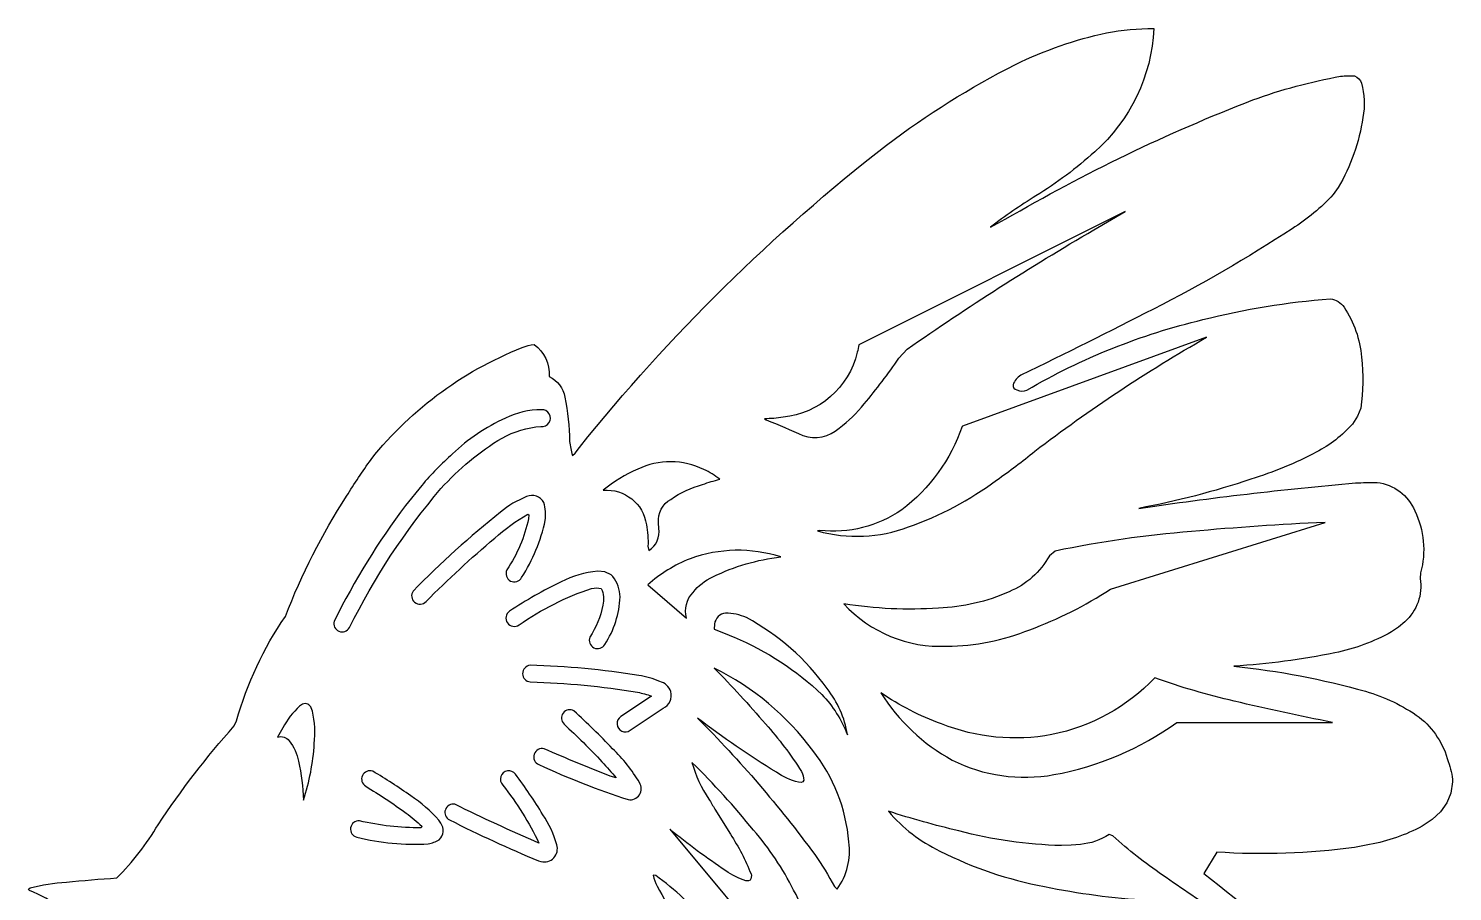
# Model space of a CAD drawing. Extents: x 1.2 to 67.4, y 0.4 to 30.3.
# Drawn here: x 56.73 to 67.42, y 23.81 to 30.28 of the extents above; entities that cross this region are included whole.
import ezdxf

# ---------------------------------------------------------------- set-up
doc = ezdxf.new("R2010")
doc.units = 0
doc.linetypes.add('0', pattern=[0])
doc.layers.add('1', color=7, linetype='0')

msp = doc.modelspace()

# ---------------------------------------------------------------- linework, layer by layer
at = {"layer": '1'}
msp.add_lwpolyline([(56.970703, 23.680832, 0.075893), (56.735909, 23.814011), (56.729309, 23.820251), (56.731461, 23.826447), (56.74157, 23.832581, -0.047587), (57.013649, 23.876846, -0.008581), (57.392403, 23.907867, 0.062507), (57.702126, 24.30748, -0.035478), (58.273277, 25.048096), (58.291481, 25.08696, -0.082468), (58.657387, 25.87027, -0.050636), (59.116547, 26.772367, -0.01484), (59.300797, 27.048111, -0.136585), (60.479012, 27.903687), (60.502193, 27.908522), (60.525719, 27.911209, -0.253747), (60.636848, 27.670044, -0.243409), (60.756081, 27.515549, -0.036829), (60.791134, 27.183619, 0.036979), (60.811745, 27.078506), (60.832031, 27.094986), (60.864014, 27.137833, -0.058481), (63.168846, 29.406603, -0.043875), (64.137276, 30.011713, -0.058076), (64.821075, 30.250025, -0.048266), (65.175346, 30.281479, -0.204067), (64.731598, 29.356611, -0.046996), (64.290932, 29.026169, 0.023827), (63.949493, 28.790756), (64.060844, 28.849913, -0.039997), (65.918114, 29.745226, -0.042211), (66.577454, 29.923695, -0.04282), (66.682747, 29.925238, -0.262183), (66.733719, 29.87114, -0.118363), (66.745171, 29.613892, -0.094722), (66.559036, 29.087524), (66.522552, 29.035263, -0.062669), (66.2136, 28.77858, -0.027418), (65.173035, 28.176743, -0.005142), (64.177673, 27.679352, 0.171365), (64.118866, 27.608835, 0.389101), (64.148186, 27.569717, 0.222848), (64.22332, 27.568665, -0.073286), (65.543015, 28.097115, -0.042119), (66.500755, 28.25383, -0.216129), (66.603233, 28.190231, -0.130881), (66.73349, 27.814651, -0.064236), (66.728622, 27.432404), (66.705109, 27.371948), (66.666786, 27.31369, -0.095978), (66.395012, 27.103668, -0.047733), (65.903542, 26.899122, -0.034493), (65.063499, 26.681107, -0.014975), (66.689514, 26.8713, -0.01178), (66.851974, 26.876204, -0.268603), (67.134033, 26.662329, -0.180563), (67.178085, 26.197479), (67.175575, 26.154007, -0.253252), (67.059792, 25.830811), (67.012573, 25.790787), (66.958923, 25.754227, -0.079623), (66.534492, 25.597412, -0.035987), (65.777122, 25.497223, -0.041343), (66.764511, 25.308804, -0.08206), (67.167664, 25.11429, -0.157838), (67.385376, 24.780951, -0.081299), (67.417427, 24.628357), (67.4049, 24.545258), (67.374062, 24.471008), (67.326698, 24.405121), (67.264595, 24.347107), (67.189514, 24.296494, -0.078201), (66.795082, 24.158417), (66.681839, 24.137589, -0.052316), (65.64724, 24.102386), (65.549973, 23.940325, -0.003527), (66.463997, 23.219189, -0.0804)], format="xyb", dxfattribs=at)
for points in [[(62.949516, 27.851791, -0.318086), (62.393486, 27.364298, -0.036896), (62.254585, 27.353256), (62.266464, 27.344543, -0.012665), (62.542145, 27.228451, 0.275014), (62.814129, 27.283474, 0.065061), (63.00164, 27.464584, 0.025423), (63.262772, 27.808533), (63.324402, 27.87532, -0.020505), (64.725227, 28.770233), (64.959999, 28.908493), (62.960403, 27.908691, -0.032312)], [(63.738556, 27.297729), (63.737663, 27.295975, -0.148497), (63.283379, 26.670103, -0.182768), (62.667931, 26.515121), (62.651909, 26.511902, 0.160395), (63.334297, 26.541958, 0.076795), (63.995674, 26.892889, 0.01813), (64.281776, 27.109955, -0.03339), (65.571518, 27.964249)], [(59.138794, 25.786362, -0.061107), (59.825165, 26.829021, -0.07309), (60.283627, 27.208893, -0.102523), (60.574753, 27.296085, 1.116419), (60.578865, 27.421021, 0.116228), (60.309242, 27.357487, 0.085012), (59.911209, 27.090071, 0.035327), (59.680908, 26.852783), (59.559036, 26.702942, 0.045393), (59.024181, 25.834717, 0.906444)], [(61.79892, 26.972733, 0.228119), (61.301998, 26.975286, 0.073969), (61.043251, 26.816376, -0.399832), (61.366734, 26.558504, -0.066163), (61.378273, 26.397797), (61.385658, 26.364761, 0.305263), (61.460396, 26.530838), (61.457848, 26.573456, -0.290121), (61.550129, 26.748711, -0.083254), (61.789257, 26.860809, -0.017625), (61.917503, 26.899643, 0.047584)], [(60.228455, 26.457474, -0.051323), (60.477692, 26.637772), (60.485344, 26.632492), (60.482529, 26.603348, -0.09361), (60.320015, 26.21965, 0.988367), (60.430832, 26.161575, 0.087734), (60.607796, 26.590754, 0.103892), (60.596764, 26.724472, 0.39749), (60.46817, 26.76886, 0.082212), (60.273026, 26.653015, 0.031297), (59.616409, 26.060852, 0.937462), (59.713104, 25.981995, -0.021167)], [(65.458176, 26.507309, 0.0312), (64.436127, 26.360764), (64.391327, 26.325546, -0.170373), (64.089417, 26.055685, -0.096741), (63.559311, 25.932655, -0.056688), (62.849289, 25.964249, 0.22169), (63.621174, 25.646887, 0.094291), (64.244354, 25.770657, 0.057977), (64.850418, 26.075714), (66.460403, 26.575363, 0.011703)], [(61.667389, 25.858109, -0.258228), (61.717564, 26.050526, -0.119854), (61.866463, 26.167715, -0.085261), (62.375877, 26.316254, 0.16578), (61.694447, 26.30304, 0.085756), (61.376617, 26.107178)], [(60.339706, 25.908968, 0.99732), (60.411423, 25.806564, -0.071052), (60.956139, 26.080786, -0.098607), (61.028152, 26.079971, -0.167628), (61.039425, 25.953596, -0.100862), (60.943115, 25.715349, 0.943987), (61.055389, 25.660583, 0.133896), (61.170189, 26.016596, 0.158527), (61.115124, 26.169886, 0.134412), (61.054314, 26.203506), (61.002045, 26.209183, 0.094528), (60.727638, 26.128998, 0.037308)], [(62.025185, 25.713882, -0.090168), (62.684334, 25.284496, -0.09806), (62.875946, 24.982788, 0.13049), (62.722893, 25.328856, 0.115975), (62.117718, 25.860947, 0.098882), (61.961727, 25.895826, 0.357385), (61.878967, 25.812363), (61.875839, 25.774536, -0.018066)], [(61.550735, 25.305832, 0.246763), (61.467133, 25.381767, 0.066154), (61.311493, 25.427109, 0.034745), (60.494133, 25.503428, 0.90983), (60.495605, 25.378876, -0.034769), (61.301193, 25.301834, -0.028022), (61.40551, 25.272186), (61.174988, 25.1185, 1.027832), (61.246132, 25.015686), (61.493797, 25.180801, 0.35281)], [(62.261215, 25.063324, -0.043283), (62.531609, 24.705849, -0.102083), (62.547867, 24.641052), (62.541534, 24.629944), (62.528336, 24.624603), (62.507782, 24.625534, -0.07689), (62.342613, 24.700516, -0.02626), (61.751572, 25.10704, -0.037563), (62.630756, 24.083673, -0.026142), (62.778694, 23.843079), (62.799179, 23.823959, 0.190695), (62.886696, 24.177996, 0.148372), (62.615665, 24.863869, 0.1193), (61.875839, 25.482834, -0.015441)], [(65.779671, 25.234894, -0.028698), (65.182617, 25.408691, -0.152615), (64.410332, 24.98329, -0.140007), (63.581352, 25.063698, -0.065004), (63.127068, 25.297592, 0.128938), (63.661556, 24.792629, 0.163581), (64.425179, 24.683182, 0.11178), (65.349289, 25.075363), (66.515961, 25.075363, -0.011999)], [(58.874176, 24.914963, 0.08114), (58.861229, 25.158493), (58.851593, 25.183182, 0.468568), (58.787163, 25.21106), (58.763962, 25.196869, 0.086151), (58.63913, 25.034637), (58.599289, 24.964249, -0.329285), (58.686096, 24.936478, -0.127298), (58.756073, 24.783447, -0.048269), (58.793739, 24.492035, 0.063536)], [(61.033592, 24.779419, -0.014686), (61.140701, 24.6595), (61.096115, 24.672745, -0.011197), (60.600105, 24.876499, 0.936281), (60.560219, 24.75827, 0.029186), (61.230343, 24.495417, 0.650914), (61.315224, 24.623234, 0.070324), (61.112869, 24.877487, 0.017458), (60.823555, 25.161957, 0.89051), (60.749634, 25.06218, -0.015273)], [(59.563118, 24.394394, -0.027146), (59.682098, 24.296814), (59.675789, 24.284851, -0.061692), (59.213825, 24.336723, 0.920057), (59.193756, 24.213745, 0.074589), (59.729687, 24.163696, 0.09031), (59.811462, 24.194916, 0.389543), (59.823708, 24.319519), (59.809456, 24.340668, 0.069811), (59.597885, 24.523727, 0.021597), (59.313889, 24.70804, 0.910988), (59.260094, 24.59584, -0.023072)], [(60.384388, 24.686419, 1.073159), (60.289291, 24.604858, -0.05376), (60.560951, 24.169449, -0.012965), (59.929634, 24.460676, 0.876734), (59.889481, 24.34346, 0.018676), (60.557999, 24.036041), (60.575539, 24.032314, 0.601715), (60.693947, 24.156403, 0.0832), (60.590523, 24.381897, 0.022822)], [(61.881256, 24.424728), (61.997337, 24.235809, -0.052467), (62.152382, 23.937685, -0.211133), (62.14666, 23.890549), (62.133545, 23.885452), (62.114052, 23.886566, -0.082305), (61.963226, 23.961731, -0.0264), (61.543343, 24.273331), (62.37606, 23.274324, 0.385368), (62.557095, 23.531528, 0.11695), (62.472233, 23.816875, 0.061135), (62.171776, 24.266193, 0.028464), (61.709152, 24.774414, 0.082585), (61.836285, 24.499798, 0.006011)], [(65.240715, 23.929428, -0.033579), (64.868874, 24.222961), (64.839684, 24.234436, -0.126179), (64.624039, 24.159637), (64.555107, 24.153122), (64.481636, 24.150726, -0.057475), (63.711227, 24.261, -0.019792), (63.184006, 24.408234, 0.108211), (63.570534, 24.109873, 0.072523), (64.353958, 23.844006, 0.037512), (65.128349, 23.741776), (65.682625, 23.63092, -0.011706)], [(61.261726, 23.175278, 0.0557), (61.760967, 22.661566, 0.090983), (61.955528, 22.565794, 0.419103), (62.143948, 22.706768, 0.146694), (62.12138, 23.008045, 0.133547), (61.644703, 23.754368, 0.033515), (61.436661, 23.927292), (61.418556, 23.928513, 0.070808), (61.447304, 23.84738, 0.008157), (61.731895, 23.332722, -0.077249), (61.788776, 23.160032, -0.194952), (61.770363, 23.121384), (61.752464, 23.116257), (61.727837, 23.117538, -0.083086), (61.552376, 23.196457, -0.029886), (61.005966, 23.587845), (60.87574, 23.690979, 0.01945)]]:
    msp.add_lwpolyline(points, format="xyb", close=True, dxfattribs=at)

doc.saveas('drawing.dxf')
